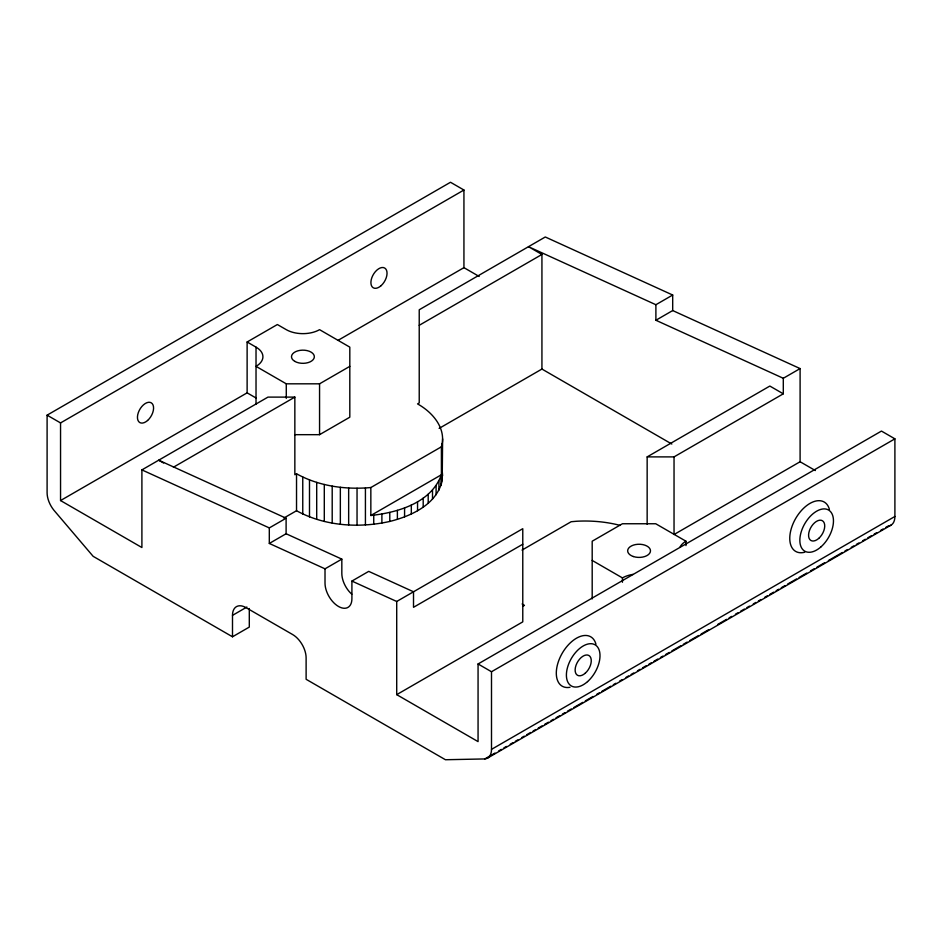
<?xml version="1.0" encoding="UTF-8"?>
<svg xmlns="http://www.w3.org/2000/svg" width="942" height="942" viewBox="0 0 942 942"><rect width="100%" height="100%" fill="white"/><g stroke="black" fill="none" stroke-linecap="round" stroke-linejoin="round"><path stroke-width="1.41" d="M283.836 518.053L296.53 510.729C324.719 526.142 358.808 528.38 389.788 521.444C411.36 516.028 436.794 504.465 442.198 480.632L442.198 443.682C445.083 426.42 431.601 411.725 417.553 403.906L419.225 402.94L419.225 309.777L545.288 236.995L672.694 295.023L672.694 310.554L655.891 320.256L655.891 304.725L672.694 295.023M442.198 480.632L442.61 438.842M441.398 446.814L370.842 487.544L370.842 515.498C397.795 512.554 431.224 502.875 441.398 474.756L441.398 446.814L442.198 443.682M249.3 608.508L249.3 627.078L232.497 636.792L93.152 556.333L53.824 510.128A19.017 10.974 60 0 1 47.1 492.796L47.1 415.163L450.5 182.265L463.935 190.025L463.935 267.658L338.296 340.203M47.1 415.163L60.547 422.923L463.935 190.025M60.547 422.923L60.547 500.555L247.122 392.849L247.122 341.993L277.372 324.531L286.274 329.665A23.538 13.588 0 0 0 319.562 329.665L349.812 347.139L349.812 417.2L319.562 434.674L294.964 434.674M60.547 500.555L141.901 547.526L141.901 469.893L267.964 397.112L294.846 397.112L294.846 474.744L296.53 473.779C318.985 486.237 345.514 489.828 370.842 487.544M173.422 467.22L294.846 397.112M419.225 325.308L541.933 254.458L541.933 369.052L671.811 444.035M247.122 341.993L256.024 347.139A23.538 13.588 0 0 1 256.024 366.356L286.274 383.818L319.562 383.818L349.812 366.356M439.125 428.398L541.933 369.052M269.306 527.92L286.109 518.218L286.109 533.749L269.306 543.452L269.306 527.92L141.901 469.893M370.842 515.498L441.398 474.756M232.497 636.792L232.497 615.361L246.898 607.037M269.306 543.452L325.014 568.827L341.828 559.124L341.828 573.454A19.017 10.974 60 0 0 351.79 594.202M325.014 568.827L325.014 583.157A19.017 10.974 60 0 0 338.461 606.448A19.017 10.974 60 0 0 351.908 598.676L351.908 581.073L368.722 571.37L413.514 591.776L413.514 607.307L522.775 544.229M396.712 601.479L522.775 528.697L522.775 621.861L396.712 694.643L396.712 601.479L351.908 581.073M647.154 524.27L647.154 456.894L769.849 386.055L783.297 393.815L783.297 378.284L800.099 368.581L800.099 461.745L674.036 534.526L674.036 456.894L783.297 393.815M522.021 550.093L571.158 521.727L576.575 521.256A85.569 49.408 0 0 1 620.272 525.424M522.775 606.33L524.447 605.365A85.569 49.408 0 0 1 522.127 603.963M396.712 694.643L478.065 741.613L478.065 663.969L881.453 431.071L894.9 438.842L894.9 516.475A19.017 10.974 60 0 1 888.176 526.036L885.633 527.508M478.065 663.969L491.5 671.74L894.9 438.842M232.497 615.361A19.017 10.974 60 0 1 245.944 607.602L292.668 634.567A19.017 10.974 60 0 1 306.115 657.857L306.115 679.288L445.448 759.735L484.777 758.934A19.017 10.974 60 0 0 491.5 749.373L894.9 516.475M484.777 758.934L494.962 753.058M498.777 750.856L501.321 749.385M503.876 747.913L506.419 746.441M510.234 744.239L512.778 742.767M515.321 741.307L517.865 739.835M521.691 737.633L524.235 736.161M526.778 734.689L530.593 732.487M533.137 731.016L535.68 729.544M538.223 728.084L542.05 725.87M544.594 724.41L548.409 722.196M550.952 720.736L553.496 719.264M556.039 717.792L559.866 715.59M562.409 714.118L564.953 712.647M567.496 711.186L571.311 708.973M573.855 707.513L582.768 702.367M585.312 700.895L592.954 696.491M596.769 694.278L599.312 692.817M601.856 691.346L610.769 686.2M613.313 684.728L615.856 683.268M619.671 681.054L622.215 679.594M626.03 677.38L628.585 675.92M631.128 674.448L633.672 672.977M637.487 670.775L640.03 669.303M642.574 667.831L646.4 665.629M648.944 664.157L651.487 662.697M654.031 661.225L657.846 659.023M660.389 657.551L662.933 656.079M665.488 654.608L669.303 652.406M671.846 650.934L680.748 645.788M683.303 644.328L687.118 642.114M689.662 640.654L698.564 635.509M701.119 634.037L708.749 629.633M717.663 624.487L726.565 619.341M729.108 617.87L731.651 616.409M735.466 614.196L738.022 612.736M740.565 611.264L744.38 609.062M746.924 607.59L749.467 606.118M753.282 603.916L755.837 602.444M758.381 600.972L760.924 599.512M764.739 597.299L767.283 595.839M769.826 594.367L773.653 592.165M776.196 590.693L778.74 589.221M781.283 587.749L785.098 585.547M787.642 584.075L796.555 578.941M799.099 577.47L806.729 573.054M810.556 570.852L814.371 568.65M816.914 567.178L824.544 562.774M828.371 560.572L842.36 552.483M844.915 551.023L847.459 549.551M851.274 547.349L853.817 545.877M856.36 544.405L858.904 542.933M862.731 540.732L865.274 539.26M867.817 537.788L871.633 535.586M874.176 534.126L876.719 532.654M880.546 530.452L883.09 528.98M487.567 758.074L890.967 525.177M647.154 456.894L674.036 456.894M672.694 310.554L800.099 368.581M655.891 304.725L528.486 246.698L541.933 254.458M655.891 320.256L783.297 378.284M286.109 518.218L158.703 460.191L163.59 463.017M286.109 533.749L341.828 559.124M463.935 267.658L479.195 276.465M800.099 461.745L815.36 470.553M685.976 545.571L685.976 541.214L655.726 523.752L622.438 523.752L592.188 541.214L592.188 598.935M592.188 560.431L622.438 577.905A23.538 13.588 0 0 1 632.989 574.385M247.122 392.849L256.024 397.983M442.304 472.166L442.61 475.792M622.438 577.905L622.438 582.262M491.5 671.74L491.5 749.373M440.974 476.428L440.974 485.436M438.925 481.127L438.925 490.134M436.099 485.695L436.099 494.703M432.508 490.075L432.508 499.083M428.198 494.232L428.198 503.24M423.193 498.13L423.193 507.137M417.553 501.721L417.553 510.729M411.324 504.983L411.324 513.991M404.577 507.868L404.577 516.875M397.383 510.364L397.383 519.372M389.788 512.436L389.788 521.444M381.887 514.061L381.887 523.069M373.738 515.25L373.738 524.247M365.425 488.003L365.425 524.965M357.042 488.25L357.042 525.2M348.658 488.003L348.658 524.965M340.345 487.297L340.345 524.247M332.196 486.119L332.196 523.069M324.295 484.482L324.295 521.444M319.562 383.818L319.562 434.674M316.7 482.41L316.7 519.372M309.494 479.925L309.494 516.875M302.759 477.029L302.759 513.991M296.53 473.779L296.53 510.729M286.274 383.818L286.274 398.348M256.024 347.139L256.024 404.13M679.889 547.314A23.538 13.588 0 0 1 685.976 541.214M804.715 552.224A28.519 16.473 -60 0 1 795.672 518.477A28.519 16.473 -60 0 1 829.419 509.434M569.992 687.295A28.519 16.473 -60 0 1 562.68 652.465A28.519 16.473 -60 0 1 595.956 644.222M633.377 556.534A11.41 6.582 0 0 0 650.486 550.823A11.41 6.582 0 0 0 633.377 545.124A11.41 6.582 0 0 0 633.377 556.534M294.846 361.398A11.41 6.582 0 0 0 313.945 358.455A11.41 6.582 0 0 0 299.968 350.377A11.41 6.582 0 0 0 294.846 361.398M821.012 546.831A23.774 13.73 -60 0 0 828.548 510.011A23.774 13.73 -60 0 0 800.417 534.938A23.774 13.73 -60 0 0 821.012 546.831M585.288 673.177A11.41 6.582 -60 0 0 588.903 655.502A11.41 6.582 -60 0 0 575.409 667.466A11.41 6.582 -60 0 0 585.288 673.177M587.549 681.619A23.774 13.73 -60 0 0 595.085 644.799A23.774 13.73 -60 0 0 566.966 669.727A23.774 13.73 -60 0 0 587.549 681.619M381.063 285.697A11.41 6.582 -60 0 0 384.677 268.023A11.41 6.582 -60 0 0 371.183 279.986A11.41 6.582 -60 0 0 381.063 285.697M147.6 420.473A11.41 6.582 -60 0 0 151.215 402.799A11.41 6.582 -60 0 0 137.72 414.774A11.41 6.582 -60 0 0 147.6 420.473M818.751 538.388A11.41 6.582 -60 0 0 822.366 520.714A11.41 6.582 -60 0 0 808.86 532.677A11.41 6.582 -60 0 0 818.751 538.388"/></g></svg>
